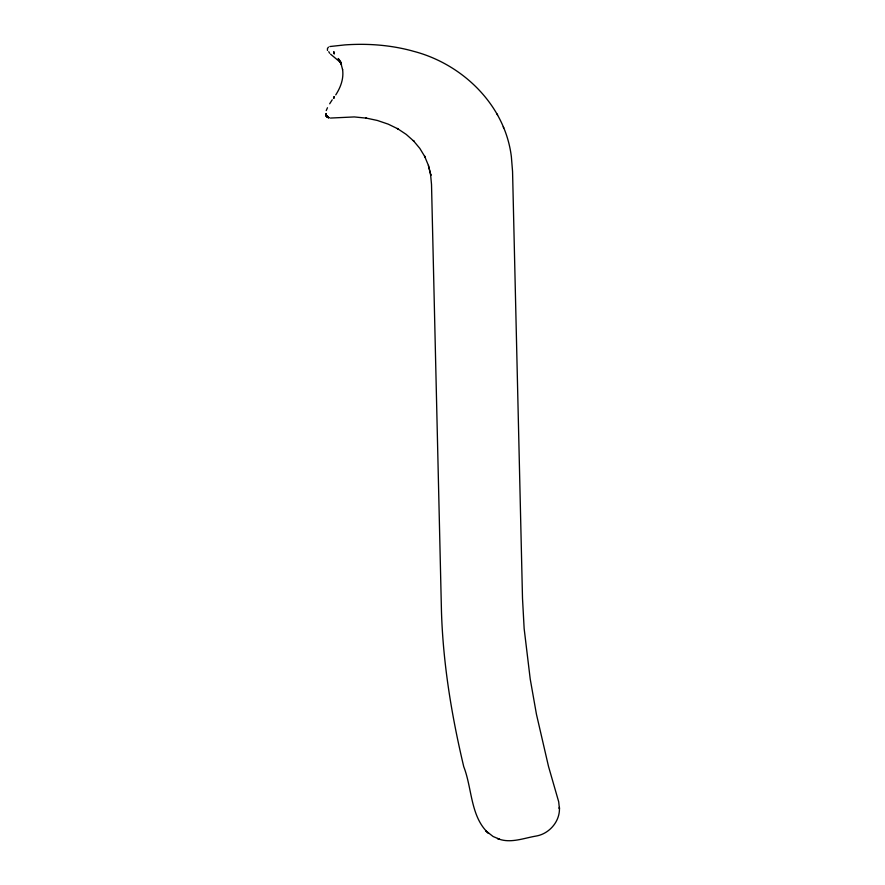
<?xml version="1.0" encoding="UTF-8"?>
<svg xmlns="http://www.w3.org/2000/svg" width="885" height="885" viewBox="0 0 885 885"><rect width="100%" height="100%" fill="white"/><g stroke="black" fill="none" stroke-linecap="round" stroke-linejoin="round"><path stroke-width="1.33" d="M328.766 51.673L329.596 53.233M326.687 115.548L327.24 117.274L329.087 117.771L327.373 117.329L326.687 115.548L326.797 116.665L328.291 116.975L326.156 116.145L326.2 113.523L325.957 115.824L327.815 116.897M326.244 110.537L327.483 107.727M329.674 103.788L332.218 99.806M326.023 113.955L326.1 116.046L328.988 117.716M335.747 94.905C340.703 87.25 343.889 78.577 342.584 69.506M334.408 96.841L333.678 97.793L334.464 96.819M328.49 47.148L327.472 48.454L327.439 50.445M329.851 46.54L344.785 44.914C367.319 43.31 390.097 44.969 411.945 50.832L412.996 51.153C462.379 63.731 505.114 105.027 511.375 156.822L512.559 171.48L522.504 598.393L524.152 628.649L530.215 679.005L536.432 714.206L548.501 766.399L558.701 801.81L559.42 808.824L559.397 807.43C560.327 821.125 549.419 833.858 536.033 836.071C523.533 838.172 510.003 843.836 497.492 838.515L499.649 839.268L493.089 836.491L485.81 830.805L488.719 833.471C470.344 816.866 472.236 788.347 463.751 766.698C451.66 715.744 443.053 663.75 441.46 611.347L431.515 184.434L430.53 174.024L428.406 165.406L424.523 156.025L425.088 157.065L419.822 148.392L413.251 140.527L414.047 141.357L406.226 134.409L397.288 128.469L398.206 129L388.205 124.143L377.342 120.46L365.748 117.993L366.545 118.159L354.288 116.931L330.426 118.059M330.592 54.184L341.134 62.968M333.745 53.399L334.331 53.996M342.628 69.771L341.079 63.864L338.778 59.483C347.296 74.539 332.052 49.084 341.256 62.636M497.071 113.977L497.58 115.039M503.233 126.843L503.742 127.905M428.406 165.406L430.862 175.374L430.53 174.024M334.231 53.255L333.645 52.713L334.231 53.255M334.397 52.525L333.8 51.927L334.397 52.525M334.231 96.985L333.534 97.947L334.231 96.985M331.134 105.193L331.134 105.193M334.198 97.339L333.579 98.235L334.209 97.405"/></g></svg>
